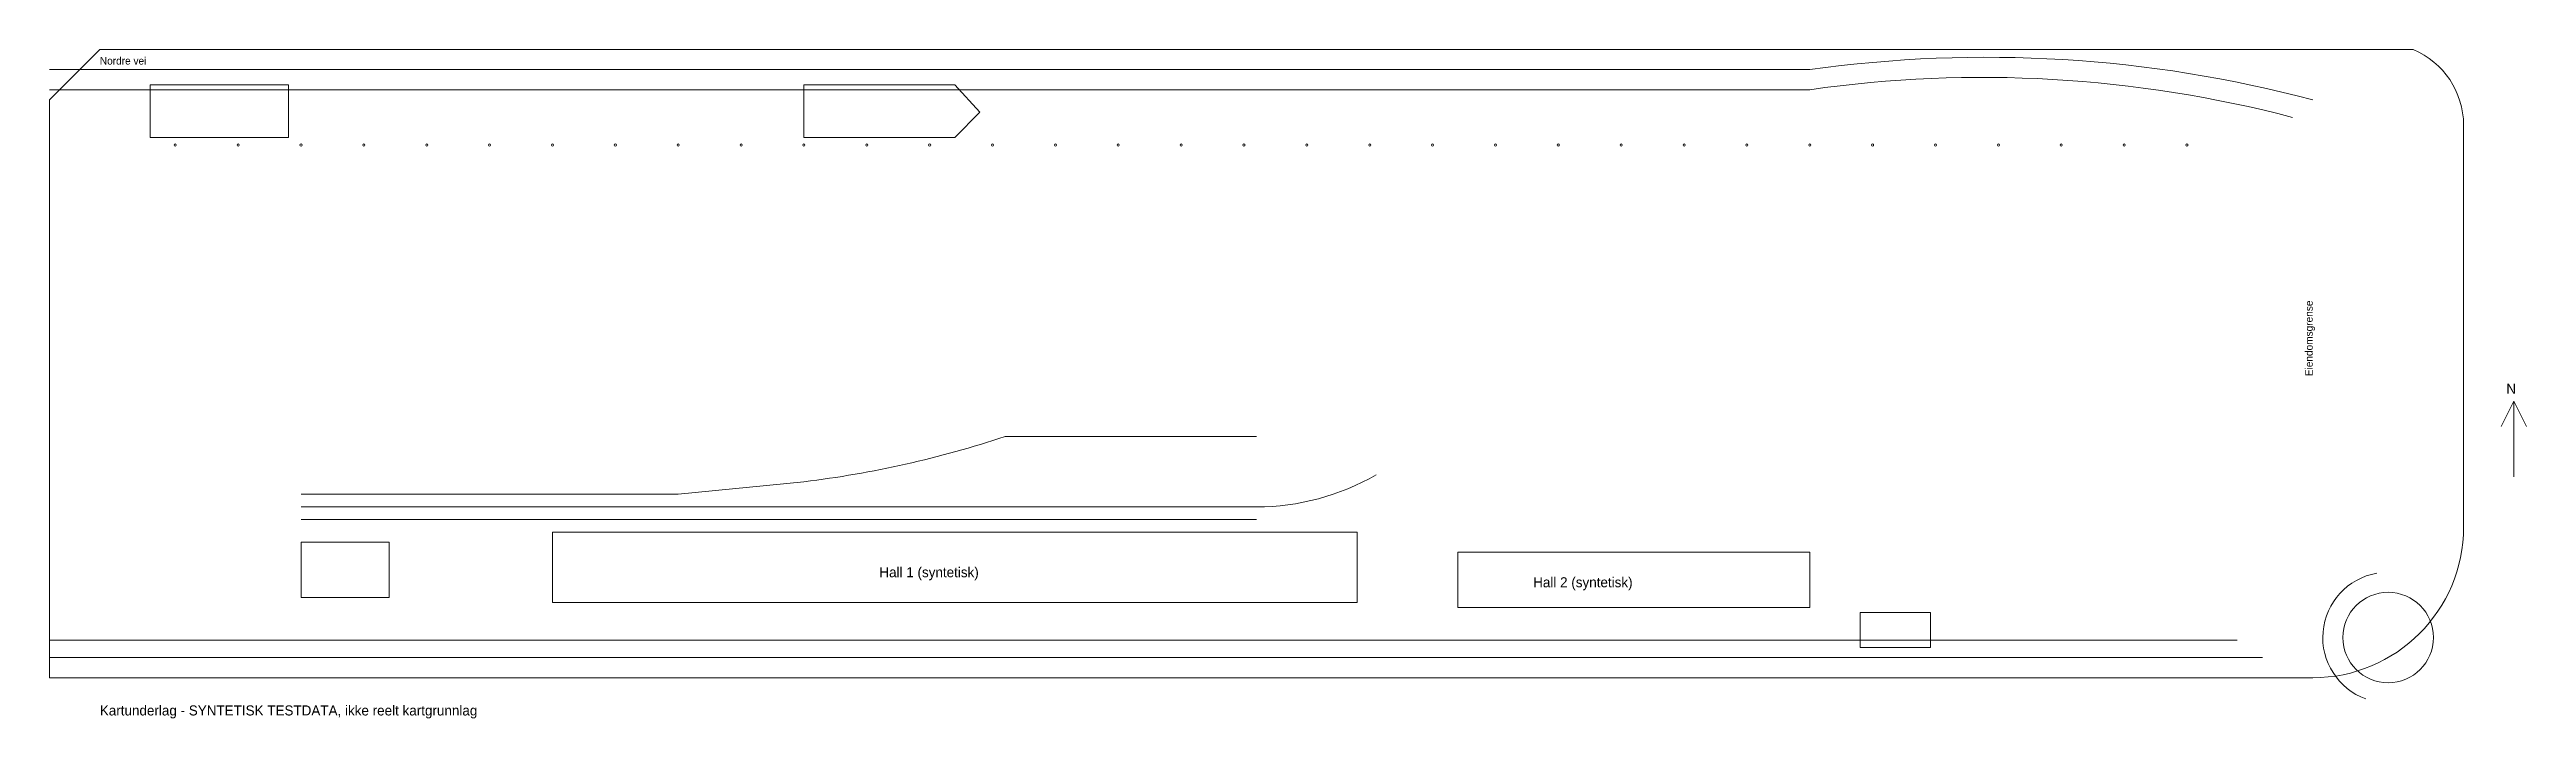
# Model space of a CAD drawing. Header units: millimetres. Extents: x 0 to 985000, y -36207 to 230000.
import ezdxf

# ---------------------------------------------------------------- set-up
doc = ezdxf.new("R2010")
doc.units = ezdxf.units.MM
for name, color, linetype, lineweight in [('BYGG', 8, 'Continuous', 0), ('EIENDOM', 1, 'Continuous', 0), ('MAST', 5, 'Continuous', 0), ('SPOR_EKSISTERENDE', 3, 'Continuous', 0), ('TEKST', 7, 'Continuous', 0), ('VEG', 9, 'Continuous', 0)]:
    doc.layers.add(name, color=color, linetype=linetype, lineweight=lineweight)

msp = doc.modelspace()

# ---------------------------------------------------------------- linework, layer by layer
at = {"layer": 'BYGG'}
for points in [[(40000, 195000), (95000, 195000), (95000, 216000), (40000, 216000)], [(300000, 195000), (360000, 195000), (370000, 205000), (360000, 216000), (300000, 216000)], [(100000, 12000), (135000, 12000), (135000, 34000), (100000, 34000)], [(200000, 10000), (520000, 10000), (520000, 38000), (200000, 38000)], [(560000, 8000), (700000, 8000), (700000, 30000), (560000, 30000)], [(720000, -8000), (748000, -8000), (748000, 6000), (720000, 6000)]]:
    msp.add_lwpolyline(points, close=True, dxfattribs=at)
at = {"layer": 'EIENDOM'}
msp.add_lwpolyline([(0, -20000), (900000, -20000, 0.4142), (960000, 40000), (960000, 200000, 0.3), (940000, 230000), (20000, 230000), (0, 210000)], format="xyb", close=True, dxfattribs=at)
at = {"layer": 'MAST'}
for centre in [(50000, 192000), (75000, 192000), (100000, 192000), (125000, 192000), (150000, 192000), (175000, 192000), (200000, 192000), (225000, 192000), (250000, 192000), (275000, 192000), (300000, 192000), (325000, 192000), (350000, 192000), (375000, 192000), (400000, 192000), (425000, 192000), (450000, 192000), (475000, 192000), (500000, 192000), (525000, 192000), (550000, 192000), (575000, 192000), (600000, 192000), (625000, 192000), (650000, 192000), (675000, 192000), (700000, 192000), (725000, 192000), (750000, 192000), (775000, 192000), (800000, 192000), (825000, 192000), (850000, 192000)]:
    msp.add_circle(centre, 400, dxfattribs=at)
at = {"layer": 'SPOR_EKSISTERENDE'}
for p, q in [((100000, 48000), (480000, 48000)), ((100000, 43000), (480000, 43000))]:
    msp.add_line(p, q, dxfattribs=at)
msp.add_lwpolyline([(100000, 53000), (250000, 53000), (300000, 58000, 0.05), (380000, 76000), (480000, 76000)], format="xyb", dxfattribs=at)
msp.add_arc((480000, 143000), 95000, 270, 300, dxfattribs=at)
at = {"layer": 'TEKST'}
for p, q in [((980000, 90000), (975000, 80000)), ((980000, 60000), (980000, 90000)), ((980000, 90000), (985000, 80000))]:
    msp.add_line(p, q, dxfattribs=at)
at = {"layer": 'VEG'}
for p, q in [((0, -5000), (870000, -5000)), ((0, -12000), (880000, -12000))]:
    msp.add_line(p, q, dxfattribs=at)
for points in [[(0, 222000), (400000, 222000), (700000, 222000, -0.1), (900000, 210000)], [(0, 214000), (400000, 214000), (700000, 214000, -0.1), (892000, 203000)]]:
    msp.add_lwpolyline(points, format="xyb", dxfattribs=at)
msp.add_circle((930000, -4000), 18000, dxfattribs=at)
msp.add_arc((930000, -4000), 26000, 100, 250, dxfattribs=at)

# ---------------------------------------------------------------- texts
at = {"layer": 'TEKST'}
for s, height, p in [('Nordre vei', 3000, (20000, 224000)), ('N', 4000, (977000, 93000)), ('Hall 1 (syntetisk)', 4000, (330000, 20000)), ('Hall 2 (syntetisk)', 4000, (590000, 16000)), ('Kartunderlag - SYNTETISK TESTDATA, ikke reelt kartgrunnlag', 4000, (20000, -35000))]:
    msp.add_text(s, height=height, dxfattribs=at).set_placement(p)
msp.add_text('Eiendomsgrense', height=3000, rotation=90, dxfattribs=at).set_placement((900000, 100000))

doc.saveas('drawing.dxf')
